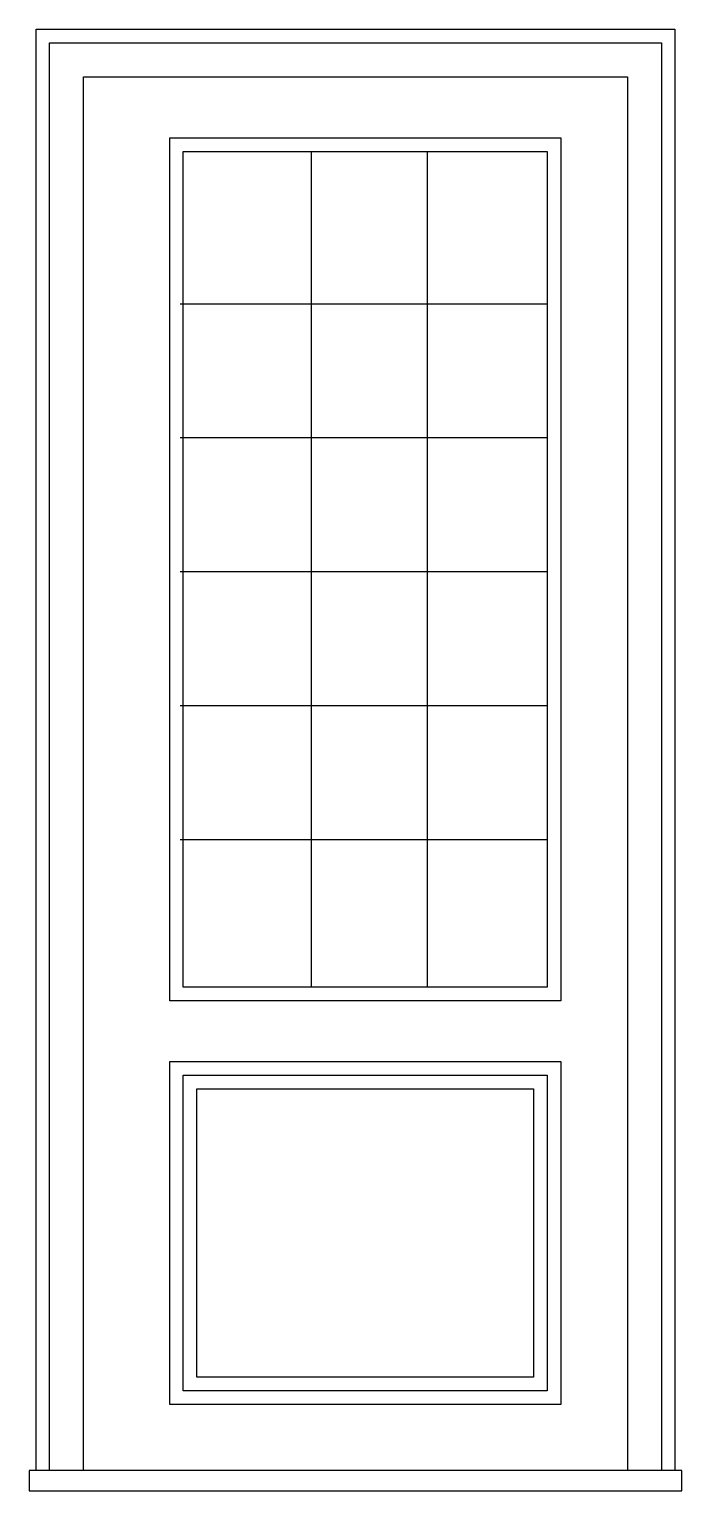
# Model space of a CAD drawing. Header units: millimetres. Extents: x 546.44 to 547.4, y 305.26 to 307.41.
import ezdxf

# ---------------------------------------------------------------- set-up
doc = ezdxf.new("R2010")
doc.units = ezdxf.units.MM

msp = doc.modelspace()

# ---------------------------------------------------------------- linework, layer by layer
for points in [[(546.4544, 305.2893), (546.4544, 307.4093), (547.3944, 307.4093), (547.3944, 305.2893)], [(546.4744, 305.2893), (546.4744, 307.3893), (547.3744, 307.3893), (547.3744, 305.2893)], [(546.5244, 305.2893), (546.5244, 307.3393), (547.3244, 307.3393), (547.3244, 305.2893)], [(546.859, 307.2295), (546.859, 305.9999)], [(547.03, 307.2295), (547.03, 305.9999)], [(547.2064, 307.0051), (546.6666, 307.0051)], [(547.2064, 306.8081), (546.6666, 306.8081)], [(547.2064, 306.611), (546.6666, 306.611)], [(547.2064, 306.414), (546.6666, 306.414)], [(547.2064, 306.2169), (546.6666, 306.2169)], [(547.3744, 305.2893), (546.4744, 305.2893), (546.4444, 305.2893), (546.4444, 305.2593), (547.3744, 305.2593), (547.4044, 305.2593), (547.4044, 305.2893), (547.3744, 305.2893)]]:
    msp.add_lwpolyline(points)
for points in [[(546.6511, 307.2495), (547.2264, 307.2495), (547.2264, 305.9799), (546.6511, 305.9799)], [(546.6711, 307.2295), (547.2064, 307.2295), (547.2064, 305.9999), (546.6711, 305.9999)], [(546.6511, 305.8907), (547.2264, 305.8907), (547.2264, 305.3863), (546.6511, 305.3863)], [(546.6711, 305.8707), (547.2064, 305.8707), (547.2064, 305.4063), (546.6711, 305.4063)], [(546.6911, 305.8507), (547.1864, 305.8507), (547.1864, 305.4263), (546.6911, 305.4263)]]:
    msp.add_lwpolyline(points, close=True)

doc.saveas('drawing.dxf')
